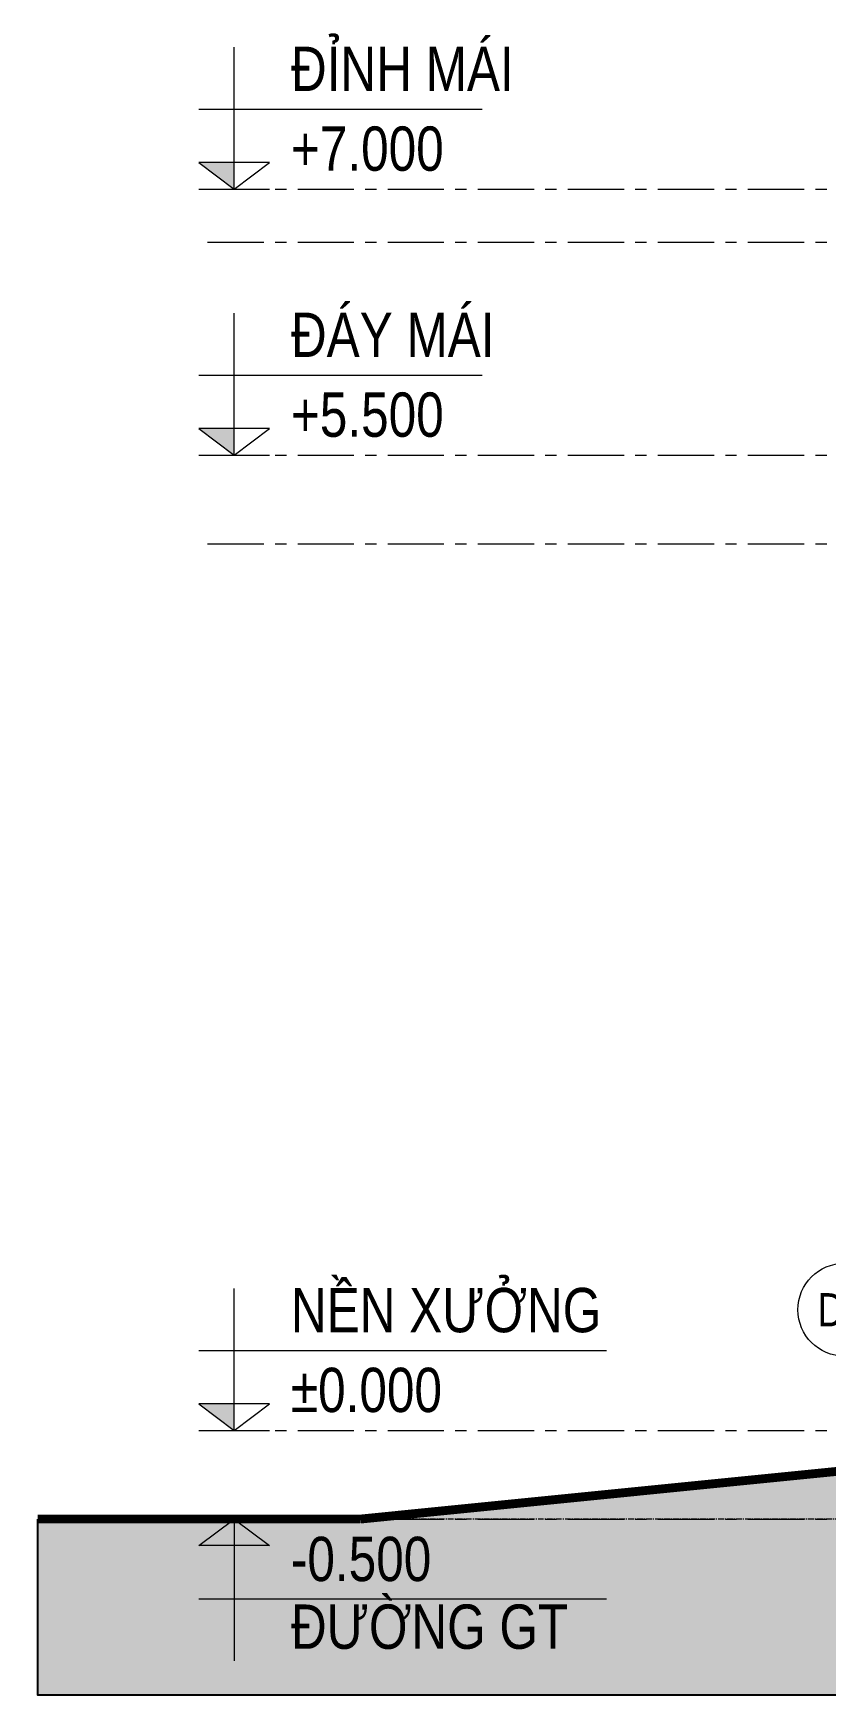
# Model space of a CAD drawing. Header units: millimetres. Extents: x -547695 to 905972, y -1055718 to 167349.
# Drawn here: x -535438 to -530967, y -942168 to -932799 of the extents above; entities that cross this region are included whole.
import ezdxf
from ezdxf.enums import TextEntityAlignment as Align

# ---------------------------------------------------------------- set-up
doc = ezdxf.new("R2010")
doc.units = ezdxf.units.MM
doc.linetypes.add('CENTER', pattern=[50.8, 31.75, -6.35, 6.35, -6.35])
doc.layers.get('DEFPOINTS').update_dxf_attribs({"color": 1, "lineweight": 25})
for name, color, linetype, lineweight in [('A-CONC', 2, 'Continuous', 35), ('A-GRID', 250, 'CENTER', 15), ('A-HEVY', 111, 'Continuous', 35), ('A-PATT', 252, 'Continuous', 9), ('A-SYMBOLS', 10, 'Continuous', 13)]:
    doc.layers.add(name, color=color, linetype=linetype, lineweight=lineweight)
doc.styles.add('VTK _ Arial_2.5 mm', font='arial.ttf', dxfattribs={"width": 0.8})

# ---------------------------------------------------------------- blocks, each defined once
blk = doc.blocks.new('*U94')
for p, q in [((0, -4.5), (0, 3.5)), ((-2, 0), (21, 0)), ((-2, -4.5), (2, -4.5))]:
    blk.add_line(p, q)
blk.add_lwpolyline([(0, -4.5), (2, -3), (-2, -3)], close=True)
blk.add_solid([(-2, -3), (0, -3), (0, -4.5)])
at = {"color": 7, "style": 'VTK _ Arial_2.5 mm', "width": 0.8, "flags": 4}
blk.add_attdef('FINISHFLOORLEVEL', text='', height=2.5, dxfattribs=at).set_placement((3.2, 3.532), align=Align.TOP_LEFT)
blk.add_attdef('NAMEOFLEVEL', (3.2, -3.468), '', height=2.5, dxfattribs=at)
blk = doc.blocks.new('*U75')
for p, q in [((0, -4.5), (0, 3.5)), ((-2, 0), (14, 0)), ((-2, -4.5), (2, -4.5))]:
    blk.add_line(p, q)
blk.add_lwpolyline([(0, -4.5), (2, -3), (-2, -3)], close=True)
blk.add_solid([(-2, -3), (0, -3), (0, -4.5)])
at = {"color": 7, "style": 'VTK _ Arial_2.5 mm', "width": 0.8, "flags": 4}
blk.add_attdef('FINISHFLOORLEVEL', text='', height=2.5, dxfattribs=at).set_placement((3.2, 3.532), align=Align.TOP_LEFT)
blk.add_attdef('NAMEOFLEVEL', (3.2, -3.468), '', height=2.5, dxfattribs=at)
blk = doc.blocks.new('E56U67')
at = {"layer": 'A-GRID', "ltscale": 10}
for points in [[(-889.9, 2000), (36929.7, 2000)], [(-889.9, 1700), (36929.7, 1700)], [(-889.9, 500), (36929.7, 500)], [(-889.9, 0), (36929.7, 0)], [(-889.9, -5000), (36929.7, -5000)], [(-889.9, -5500), (36929.7, -5500)]]:
    blk.add_lwpolyline(points, dxfattribs=at)
at = {"layer": 'A-SYMBOLS'}
ref = blk.add_blockref('*U75', (-740.1, 2450), dxfattribs=dict(at, xscale=100, yscale=100, zscale=100))
ref.add_attrib('FINISHFLOORLEVEL', 'ĐỈNH MÁI', dxfattribs={"layer": '0', "color": 7, "height": 250, "style": 'VTK _ Arial_2.5 mm', "width": 0.8}).set_placement((-420.1, 2803.4), align=Align.TOP_LEFT)
ref.add_attrib('NAMEOFLEVEL', '+7.000', (-420.1, 2103.2), dxfattribs={"layer": '0', "color": 7, "height": 250, "style": 'VTK _ Arial_2.5 mm', "width": 0.8})
ref = blk.add_blockref('*U75', (-740.1, 950), dxfattribs=dict(at, xscale=100, yscale=100, zscale=100))
ref.add_attrib('FINISHFLOORLEVEL', 'ĐÁY MÁI', dxfattribs={"layer": '0', "color": 7, "height": 250, "style": 'VTK _ Arial_2.5 mm', "width": 0.8}).set_placement((-420.1, 1303.4), align=Align.TOP_LEFT)
ref.add_attrib('NAMEOFLEVEL', '+5.500', (-420.1, 603.2), dxfattribs={"layer": '0', "color": 7, "height": 250, "style": 'VTK _ Arial_2.5 mm', "width": 0.8})
ref = blk.add_blockref('*U94', (-740.1, -4550), dxfattribs=dict(at, xscale=100, yscale=100, zscale=100))
ref.add_attrib('FINISHFLOORLEVEL', 'NỀN XƯỞNG', dxfattribs={"layer": '0', "color": 7, "height": 250, "style": 'VTK _ Arial_2.5 mm', "width": 0.8}).set_placement((-420.1, -4196.6), align=Align.TOP_LEFT)
ref.add_attrib('NAMEOFLEVEL', '%%p0.000', (-420.1, -4896.8), dxfattribs={"layer": '0', "color": 7, "height": 250, "style": 'VTK _ Arial_2.5 mm', "width": 0.8})
ref = blk.add_blockref('*U94', (-740.1, -5950), dxfattribs=dict(at, xscale=-100, yscale=100, zscale=100, rotation=180))
ref.add_attrib('FINISHFLOORLEVEL', 'ĐƯỜNG GT', dxfattribs={"layer": '0', "color": 7, "height": 250, "style": 'VTK _ Arial_2.5 mm', "width": 0.8}).set_placement((-420.1, -5981.8), align=Align.TOP_LEFT)
ref.add_attrib('NAMEOFLEVEL', '-0.500', (-420.1, -5850), dxfattribs={"layer": '0', "color": 7, "height": 250, "style": 'VTK _ Arial_2.5 mm', "width": 0.8})
blk = doc.blocks.new('*U713')
at = {"const_width": 0.3}
blk.add_lwpolyline([(0.42, -18), (0.42, -5)], dxfattribs=at)
blk.add_wipeout([(3.5, 0), (3.47, -0.44), (3.39, -0.87), (3.25, -1.29), (3.07, -1.69), (2.83, -2.06), (2.55, -2.4), (2.23, -2.7), (1.88, -2.96), (1.49, -3.17), (1.08, -3.33), (0.66, -3.44), (0.22, -3.49), (-0.22, -3.49), (-0.66, -3.44), (-1.08, -3.33), (-1.49, -3.17), (-1.88, -2.96), (-2.23, -2.7), (-2.55, -2.4), (-2.83, -2.06), (-3.07, -1.69), (-3.25, -1.29), (-3.39, -0.87), (-3.47, -0.44), (-3.5, 0), (-3.47, 0.44), (-3.39, 0.87), (-3.25, 1.29), (-3.07, 1.69), (-2.83, 2.06), (-2.55, 2.4), (-2.23, 2.7), (-1.88, 2.96), (-1.49, 3.17), (-1.08, 3.33), (-0.66, 3.44), (-0.22, 3.49), (0.22, 3.49), (0.66, 3.44), (1.08, 3.33), (1.49, 3.17), (1.88, 2.96), (2.23, 2.7), (2.55, 2.4), (2.83, 2.06), (3.07, 1.69), (3.25, 1.29), (3.39, 0.87), (3.47, 0.44)])
blk.add_lwpolyline([(0, -3.5), (0, -18)])
blk.add_circle((0, 0), 3.5)
at = {"color": 7, "style": 'VTK _ Arial_2.5 mm', "width": 0.8, "flags": 8}
blk.add_attdef('SYMBOL', text='', height=2.5, dxfattribs=at).set_placement((0, 0), align=Align.MIDDLE_CENTER)

msp = doc.modelspace()

# ---------------------------------------------------------------- block references
at = {"layer": 'A-HEVY'}
msp.add_blockref('E56U67', (-533564.1, -935677.6), dxfattribs=at)

# ---------------------------------------------------------------- next in the draw order: hatches: boundary and pattern name
at = {"layer": 'A-PATT', "transparency": 33554620}
h = msp.add_hatch(dxfattribs=at)
h.set_pattern_fill('HOUND', color=250, scale=30, angle=90)
h.set_pattern_definition([(90, (-511487.612, -942168.45), (-47.625, 190.5), [762, -381]), (180, (-511487.612, -942168.45), (190.5, -47.625), [762, -381])])
h.paths.add_polyline_path([(-503041.9, -942168.5), (-503041.9, -941177.6), (-503041.9, -940677.6), (-528341.9, -940677.6), (-528591.9, -940677.6), (-533591.9, -941177.6), (-535413, -941177.6), (-535413, -942168.5)])

# ---------------------------------------------------------------- next in the draw order: linework, layer by layer
at = {"layer": 'A-CONC', "const_width": 50}
for points in [[(-533591.9, -941177.6), (-528591.9, -940677.6)], [(-533591.9, -941177.6), (-535413, -941177.6)]]:
    msp.add_lwpolyline(points, dxfattribs=at)
at = {"layer": 'A-GRID'}
msp.add_lwpolyline([(-528341.9, -941177.6), (-534504.2, -941177.6)], dxfattribs=at)
at = {"layer": 'A-HEVY'}
msp.add_lwpolyline([(-528591.9, -940677.6), (-533591.9, -941177.6)], dxfattribs=at)
at = {"layer": 'DEFPOINTS'}
msp.add_lwpolyline([(-535413, -941177.6), (-535413, -942168.5), (-503041.9, -942168.5)], dxfattribs=at)

# ---------------------------------------------------------------- next in the draw order: block references
at = {"layer": 'A-SYMBOLS', "xscale": 74.91082045184334, "yscale": 74.91082045184334, "zscale": 74.91082045184334}
msp.add_blockref('*U713', (-530861.5, -939997.3), dxfattribs=at).add_auto_attribs({'SYMBOL': 'DD'})

doc.saveas('drawing.dxf')
